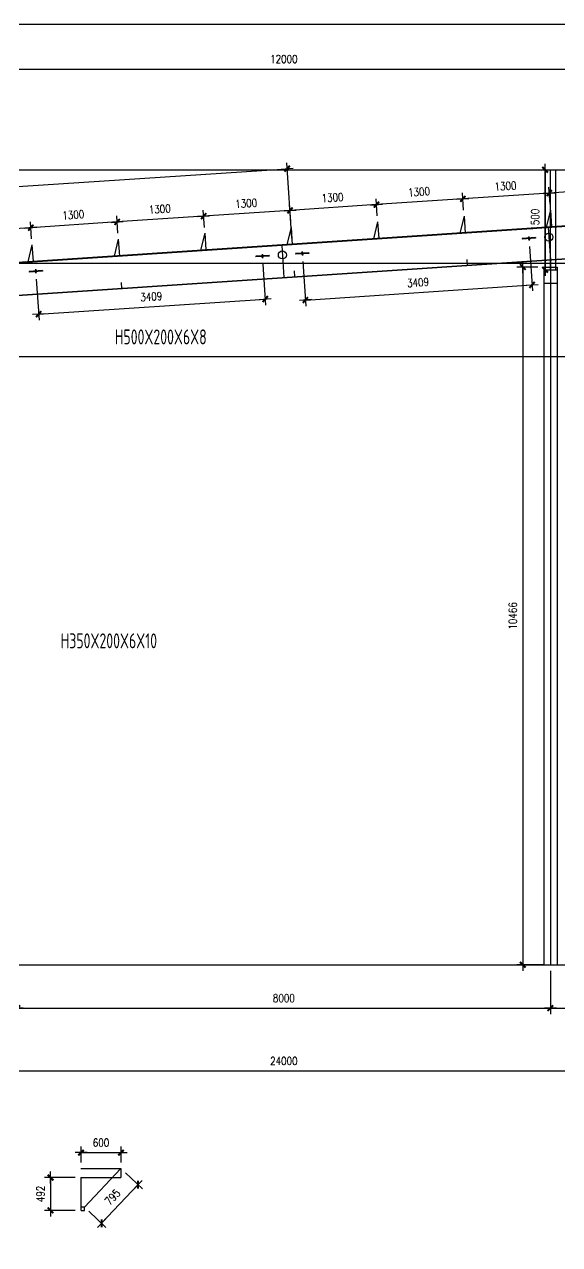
# Model space of a CAD drawing. Header units: millimetres. Extents: x 2451220 to 4527627, y -5186613 to -1639140.
# Drawn here: x 2493870 to 2501903, y -1657442 to -1639140 of the extents above; entities that cross this region are included whole.
import ezdxf

# ---------------------------------------------------------------- set-up
doc = ezdxf.new("R2010")
doc.units = ezdxf.units.MM
doc.header["$LTSCALE"] = 1000
doc.header["$PDMODE"] = 34
doc.styles.add('DIM_FONT', font='simplex.shx', dxfattribs={"width": 0.8, "bigfont": 'hztxt.shx'})
doc.styles.get("Standard").update_dxf_attribs({"font": 'txt', "bigfont": 'gbcbig.shx'})
doc.styles.add('TSSD_Label', font='Tssdeng.shx', dxfattribs={"width": 0.7, "bigfont": 'hztxt.shx'})
doc.dimstyles.get("Standard").update_dxf_attribs({"dimscale": 100, "dimtxt": 3.5, "dimasz": 1, "dimexe": 2.5, "dimexo": 3, "dimgap": 1.5, "dimtad": 1, "dimdec": 0, "dimzin": 0, "dimdsep": 46, "dimtxsty": 'Standard', "dimblk": 'ARCHTICK', "dimcen": 0.09, "dimadec": 0, "dimazin": 0, "dimtfac": 1, "dimtdec": 0, "dimtix": 1, "dimtmove": 2, "dimatfit": 3, "dimldrblk": 'ARCHTICK', "dimfxl": 1, "dimtolj": 1, "dimtzin": 0, "dimarcsym": 0})
doc.dimstyles.new('WGH(1)', dxfattribs={"dimscale": 1.2, "dimtxt": 100, "dimasz": 0.5, "dimexe": 75, "dimexo": 75, "dimgap": 75, "dimtad": 1, "dimdec": 0, "dimzin": 0, "dimdsep": 46, "dimtxsty": 'DIM_FONT', "dimblk1": '_DIMX', "dimblk2": '_DIMX', "dimsah": 1, "dimcen": 0.09, "dimclrd": 3, "dimclre": 3, "dimclrt": 7, "dimadec": 0, "dimazin": 0, "dimtfac": 1, "dimtdec": 0, "dimtix": 1, "dimtmove": 2, "dimatfit": 3, "dimldrblk": '_DIMX', "dimfxl": 1, "dimtolj": 1, "dimtzin": 0, "dimarcsym": 0})

# ---------------------------------------------------------------- blocks, each defined once
blk = doc.blocks.new('_DIMX')
blk.add_line((-150, 0), (150, 0))
at = {"const_width": 50}
blk.add_lwpolyline([(-70, -70), (70, 70)], dxfattribs=at)
blk = doc.blocks.new('*D452')
at = {"color": 3, "lineweight": -2}
for p, q in [((2491764, -1642055), (2491764, -1639719)), ((2503764, -1641067), (2503764, -1639719)), ((2491765, -1639809), (2503764, -1639809))]:
    blk.add_line(p, q, dxfattribs=at)
at = {"layer": 'Defpoints', "color": 0}
for p in [(2503764, -1639809), (2503764, -1641157), (2491764, -1642145)]:
    blk.add_point(p, dxfattribs=at)
at = {"color": 3, "lineweight": -2, "xscale": 0.6, "yscale": 0.6, "zscale": 0.6, "rotation": 180}
blk.add_blockref('_DIMX', (2491764, -1639809), dxfattribs=at)
at = {"color": 3, "lineweight": -2, "xscale": 0.6, "yscale": 0.6, "zscale": 0.6}
blk.add_blockref('_DIMX', (2503764, -1639809), dxfattribs=at)
at = {"color": 7, "insert": (2497764, -1639659), "char_height": 120, "attachment_point": 5, "style": 'DIM_FONT'}
blk.add_mtext('\\A1;12000', dxfattribs=at)
blk = doc.blocks.new('*D453')
at = {"color": 3, "lineweight": -2}
for p, q in [((2485764, -1653335), (2485764, -1654928)), ((2509764, -1653335), (2509764, -1654928)), ((2485765, -1654838), (2509764, -1654838))]:
    blk.add_line(p, q, dxfattribs=at)
at = {"layer": 'Defpoints', "color": 0}
for p in [(2485764, -1653245), (2509764, -1653245), (2509764, -1654838)]:
    blk.add_point(p, dxfattribs=at)
at = {"color": 3, "lineweight": -2, "xscale": 0.6, "yscale": 0.6, "zscale": 0.6, "rotation": 180}
blk.add_blockref('_DIMX', (2485764, -1654838), dxfattribs=at)
at = {"color": 3, "lineweight": -2, "xscale": 0.6, "yscale": 0.6, "zscale": 0.6}
blk.add_blockref('_DIMX', (2509764, -1654838), dxfattribs=at)
at = {"color": 7, "insert": (2497764, -1654688), "char_height": 120, "attachment_point": 5, "style": 'DIM_FONT'}
blk.add_mtext('\\A1;24000', dxfattribs=at)
blk = doc.blocks.new('*D2067')
at = {"color": 3, "lineweight": -2}
for p, q in [((2501574, -1642779), (2501260, -1642779)), ((2501350, -1642780), (2501350, -1653244)), ((2501674, -1653245), (2501260, -1653245))]:
    blk.add_line(p, q, dxfattribs=at)
at = {"layer": 'Defpoints', "color": 0}
for p in [(2501664, -1642779), (2501350, -1653245), (2501764, -1653245)]:
    blk.add_point(p, dxfattribs=at)
at = {"color": 3, "lineweight": -2, "xscale": 0.6, "yscale": 0.6, "zscale": 0.6}
for p, rotation in [((2501350, -1642779), 90), ((2501350, -1653245), 270)]:
    blk.add_blockref('_DIMX', p, dxfattribs=dict(at, rotation=rotation))
at = {"color": 7, "insert": (2501200, -1648012), "char_height": 120, "attachment_point": 5, "rotation": 90, "style": 'DIM_FONT'}
blk.add_mtext('\\A1;10466', dxfattribs=at)
blk = doc.blocks.new('*D454')
at = {"color": 3, "lineweight": -2}
for p, q in [((2493764, -1653335), (2493764, -1653986)), ((2501764, -1653335), (2501764, -1653986)), ((2493765, -1653896), (2501764, -1653896))]:
    blk.add_line(p, q, dxfattribs=at)
at = {"layer": 'Defpoints', "color": 0}
for p in [(2493764, -1653245), (2501764, -1653245), (2501764, -1653896)]:
    blk.add_point(p, dxfattribs=at)
at = {"color": 3, "lineweight": -2, "xscale": 0.6, "yscale": 0.6, "zscale": 0.6, "rotation": 180}
blk.add_blockref('_DIMX', (2493764, -1653896), dxfattribs=at)
at = {"color": 3, "lineweight": -2, "xscale": 0.6, "yscale": 0.6, "zscale": 0.6}
blk.add_blockref('_DIMX', (2501764, -1653896), dxfattribs=at)
at = {"color": 7, "insert": (2497764, -1653746), "char_height": 120, "attachment_point": 5, "style": 'DIM_FONT'}
blk.add_mtext('\\A1;8000', dxfattribs=at)
blk = doc.blocks.new('*D456')
at = {"color": 3, "lineweight": -2}
for p, q in [((2501764, -1653335), (2501764, -1653986)), ((2509764, -1653335), (2509764, -1653986)), ((2501765, -1653896), (2509764, -1653896))]:
    blk.add_line(p, q, dxfattribs=at)
at = {"layer": 'Defpoints', "color": 0}
for p in [(2501764, -1653245), (2509764, -1653245), (2509764, -1653896)]:
    blk.add_point(p, dxfattribs=at)
at = {"color": 3, "lineweight": -2, "xscale": 0.6, "yscale": 0.6, "zscale": 0.6, "rotation": 180}
blk.add_blockref('_DIMX', (2501764, -1653896), dxfattribs=at)
at = {"color": 3, "lineweight": -2, "xscale": 0.6, "yscale": 0.6, "zscale": 0.6}
blk.add_blockref('_DIMX', (2509764, -1653896), dxfattribs=at)
at = {"color": 7, "insert": (2505764, -1653746), "char_height": 120, "attachment_point": 5, "style": 'DIM_FONT'}
blk.add_mtext('\\A1;8000', dxfattribs=at)
blk = doc.blocks.new('*D2072')
at = {"color": 3, "lineweight": -2}
for p, q in [((2501759, -1641838), (2501742, -1641581)), ((2503057, -1641751), (2503039, -1641494)), ((2503045, -1641584), (2501749, -1641670))]:
    blk.add_line(p, q, dxfattribs=at)
at = {"layer": 'Defpoints', "color": 0}
for p in [(2501748, -1641670), (2501765, -1641927), (2503063, -1641841)]:
    blk.add_point(p, dxfattribs=at)
at = {"color": 3, "lineweight": -2, "xscale": 0.6, "yscale": 0.6, "zscale": 0.6}
for p, rotation in [((2503045, -1641584), 3.814074823641809), ((2501748, -1641670), 183.8140748236418)]:
    blk.add_blockref('_DIMX', p, dxfattribs=dict(at, rotation=rotation))
at = {"color": 7, "insert": (2502387, -1641478), "char_height": 120, "attachment_point": 5, "rotation": 3.8141, "style": 'DIM_FONT'}
blk.add_mtext('\\A1;1300', dxfattribs=at)
blk = doc.blocks.new('*D2073')
at = {"color": 3, "lineweight": -2}
for p, q in [((2501759, -1641838), (2501742, -1641581)), ((2500462, -1641924), (2500445, -1641667)), ((2501748, -1641671), (2500452, -1641757))]:
    blk.add_line(p, q, dxfattribs=at)
at = {"layer": 'Defpoints', "color": 0}
for p in [(2500451, -1641757), (2501765, -1641927), (2500468, -1642014)]:
    blk.add_point(p, dxfattribs=at)
at = {"color": 3, "lineweight": -2, "xscale": 0.6, "yscale": 0.6, "zscale": 0.6}
for p, rotation in [((2500451, -1641757), 183.8140748236418), ((2501748, -1641670), 3.814074823641809)]:
    blk.add_blockref('_DIMX', p, dxfattribs=dict(at, rotation=rotation))
at = {"color": 7, "insert": (2501090, -1641564), "char_height": 120, "attachment_point": 5, "rotation": 3.8141, "style": 'DIM_FONT'}
blk.add_mtext('\\A1;1300', dxfattribs=at)
blk = doc.blocks.new('*D2074')
at = {"color": 3, "lineweight": -2}
for p, q in [((2499165, -1642011), (2499148, -1641754)), ((2500451, -1641757), (2499155, -1641843)), ((2500462, -1641924), (2500445, -1641667))]:
    blk.add_line(p, q, dxfattribs=at)
at = {"layer": 'Defpoints', "color": 0}
for p in [(2499154, -1641843), (2499171, -1642100), (2500468, -1642014)]:
    blk.add_point(p, dxfattribs=at)
at = {"color": 3, "lineweight": -2, "xscale": 0.6, "yscale": 0.6, "zscale": 0.6}
for p, rotation in [((2500451, -1641757), 3.814074823641809), ((2499154, -1641843), 183.8140748236418)]:
    blk.add_blockref('_DIMX', p, dxfattribs=dict(at, rotation=rotation))
at = {"color": 7, "insert": (2499793, -1641651), "char_height": 120, "attachment_point": 5, "rotation": 3.8141, "style": 'DIM_FONT'}
blk.add_mtext('\\A1;1300', dxfattribs=at)
blk = doc.blocks.new('*D2075')
at = {"color": 3, "lineweight": -2}
for p, q in [((2499165, -1642011), (2499148, -1641754)), ((2497868, -1642097), (2497851, -1641840)), ((2499153, -1641843), (2497858, -1641930))]:
    blk.add_line(p, q, dxfattribs=at)
at = {"layer": 'Defpoints', "color": 0}
for p in [(2497857, -1641930), (2499171, -1642100), (2497874, -1642187)]:
    blk.add_point(p, dxfattribs=at)
at = {"color": 3, "lineweight": -2, "xscale": 0.6, "yscale": 0.6, "zscale": 0.6}
for p, rotation in [((2497857, -1641930), 183.8140748236418), ((2499154, -1641843), 3.814074823641809)]:
    blk.add_blockref('_DIMX', p, dxfattribs=dict(at, rotation=rotation))
at = {"color": 7, "insert": (2498495, -1641737), "char_height": 120, "attachment_point": 5, "rotation": 3.8141, "style": 'DIM_FONT'}
blk.add_mtext('\\A1;1300', dxfattribs=at)
blk = doc.blocks.new('*D2076')
at = {"color": 3, "lineweight": -2}
for p, q in [((2496571, -1642184), (2496554, -1641927)), ((2497856, -1641930), (2496560, -1642016)), ((2497868, -1642097), (2497851, -1641840))]:
    blk.add_line(p, q, dxfattribs=at)
at = {"layer": 'Defpoints', "color": 0}
for p in [(2496560, -1642016), (2496577, -1642273), (2497874, -1642187)]:
    blk.add_point(p, dxfattribs=at)
at = {"color": 3, "lineweight": -2, "xscale": 0.6, "yscale": 0.6, "zscale": 0.6}
for p, rotation in [((2497857, -1641930), 3.814074823641809), ((2496560, -1642016), 183.8140748236418)]:
    blk.add_blockref('_DIMX', p, dxfattribs=dict(at, rotation=rotation))
at = {"color": 7, "insert": (2497198, -1641823), "char_height": 120, "attachment_point": 5, "rotation": 3.8141, "style": 'DIM_FONT'}
blk.add_mtext('\\A1;1300', dxfattribs=at)
blk = doc.blocks.new('*D2077')
at = {"color": 3, "lineweight": -2}
for p, q in [((2496571, -1642184), (2496554, -1641927)), ((2495274, -1642270), (2495257, -1642013)), ((2496559, -1642016), (2495263, -1642103))]:
    blk.add_line(p, q, dxfattribs=at)
at = {"layer": 'Defpoints', "color": 0}
for p in [(2495263, -1642103), (2496577, -1642273), (2495280, -1642360)]:
    blk.add_point(p, dxfattribs=at)
at = {"color": 3, "lineweight": -2, "xscale": 0.6, "yscale": 0.6, "zscale": 0.6}
for p, rotation in [((2495263, -1642103), 183.8140748236418), ((2496560, -1642016), 3.814074823641809)]:
    blk.add_blockref('_DIMX', p, dxfattribs=dict(at, rotation=rotation))
at = {"color": 7, "insert": (2495901, -1641910), "char_height": 120, "attachment_point": 5, "rotation": 3.8141, "style": 'DIM_FONT'}
blk.add_mtext('\\A1;1300', dxfattribs=at)
blk = doc.blocks.new('*D2078')
at = {"color": 3, "lineweight": -2}
for p, q in [((2493977, -1642356), (2493960, -1642100)), ((2495262, -1642103), (2493966, -1642189)), ((2495274, -1642270), (2495257, -1642013))]:
    blk.add_line(p, q, dxfattribs=at)
at = {"layer": 'Defpoints', "color": 0}
for p in [(2493966, -1642189), (2493983, -1642446), (2495280, -1642360)]:
    blk.add_point(p, dxfattribs=at)
at = {"color": 3, "lineweight": -2, "xscale": 0.6, "yscale": 0.6, "zscale": 0.6}
for p, rotation in [((2493966, -1642189), 183.8140748236418), ((2495263, -1642103), 3.814074823641809)]:
    blk.add_blockref('_DIMX', p, dxfattribs=dict(at, rotation=rotation))
at = {"color": 7, "insert": (2494604, -1641996), "char_height": 120, "attachment_point": 5, "rotation": 3.8141, "style": 'DIM_FONT'}
blk.add_mtext('\\A1;1300', dxfattribs=at)
blk = doc.blocks.new('*D2079')
at = {"color": 3, "lineweight": -2}
for p, q in [((2493977, -1642356), (2493960, -1642100)), ((2492680, -1642443), (2492662, -1642186)), ((2493965, -1642189), (2492669, -1642276))]:
    blk.add_line(p, q, dxfattribs=at)
at = {"layer": 'Defpoints', "color": 0}
for p in [(2492668, -1642276), (2493983, -1642446), (2492686, -1642533)]:
    blk.add_point(p, dxfattribs=at)
at = {"color": 3, "lineweight": -2, "xscale": 0.6, "yscale": 0.6, "zscale": 0.6}
for p, rotation in [((2493966, -1642189), 3.814074823641809), ((2492668, -1642276), 183.8140748236418)]:
    blk.add_blockref('_DIMX', p, dxfattribs=dict(at, rotation=rotation))
at = {"color": 7, "insert": (2493307, -1642083), "char_height": 120, "attachment_point": 5, "rotation": 3.8141, "style": 'DIM_FONT'}
blk.add_mtext('\\A1;1300', dxfattribs=at)
blk = doc.blocks.new('*D2091')
at = {"color": 3, "lineweight": -2}
for p, q in [((2497450, -1642736), (2497491, -1643349)), ((2494049, -1642963), (2494090, -1643576)), ((2494084, -1643486), (2497484, -1643259))]:
    blk.add_line(p, q, dxfattribs=at)
at = {"layer": 'Defpoints', "color": 0}
for p in [(2497444, -1642646), (2494043, -1642873), (2497485, -1643259)]:
    blk.add_point(p, dxfattribs=at)
at = {"color": 3, "lineweight": -2, "xscale": 0.6, "yscale": 0.6, "zscale": 0.6}
for p, rotation in [((2497485, -1643259), 3.814074834275772), ((2494084, -1643486), 183.8140748342758)]:
    blk.add_blockref('_DIMX', p, dxfattribs=dict(at, rotation=rotation))
at = {"color": 7, "insert": (2495774, -1643223), "char_height": 120, "attachment_point": 5, "rotation": 3.8141, "style": 'DIM_FONT'}
blk.add_mtext('\\A1;3409', dxfattribs=at)
blk = doc.blocks.new('*D2092')
at = {"color": 3, "lineweight": -2}
for p, q in [((2501450, -1642470), (2501495, -1643137)), ((2498049, -1642696), (2498093, -1643364)), ((2498088, -1643274), (2501488, -1643047))]:
    blk.add_line(p, q, dxfattribs=at)
at = {"layer": 'Defpoints', "color": 0}
for p in [(2501444, -1642380), (2498043, -1642607), (2501489, -1643047)]:
    blk.add_point(p, dxfattribs=at)
at = {"color": 3, "lineweight": -2, "xscale": 0.6, "yscale": 0.6, "zscale": 0.6}
for p, rotation in [((2501489, -1643047), 3.814074834283061), ((2498087, -1643274), 183.814074834283)]:
    blk.add_blockref('_DIMX', p, dxfattribs=dict(at, rotation=rotation))
at = {"color": 7, "insert": (2499778, -1643011), "char_height": 120, "attachment_point": 5, "rotation": 3.8141, "style": 'DIM_FONT'}
blk.add_mtext('\\A1;3409', dxfattribs=at)
blk = doc.blocks.new('*D2105')
at = {"color": 3, "lineweight": -2}
for p, q in [((2501684, -1641320), (2501684, -1642820)), ((2501594, -1642820), (2501594, -1642820))]:
    blk.add_line(p, q, dxfattribs=at)
at = {"layer": 'Defpoints', "color": 0}
for p in [(2501684, -1641320), (2501684, -1642820), (2501684, -1642820)]:
    blk.add_point(p, dxfattribs=at)
at = {"color": 3, "lineweight": -2, "xscale": 0.6, "yscale": 0.6, "zscale": 0.6}
for p, rotation in [((2501684, -1641320), 90), ((2501684, -1642820), 270)]:
    blk.add_blockref('_DIMX', p, dxfattribs=dict(at, rotation=rotation))
at = {"color": 7, "insert": (2501534, -1642070), "char_height": 120, "attachment_point": 5, "rotation": 90, "style": 'DIM_FONT'}
blk.add_mtext('\\A1;1500', dxfattribs=at)
blk = doc.blocks.new('*D1476')
at = {"color": 3, "lineweight": -2}
for p, q in [((2494633, -1656437), (2494172, -1656437)), ((2494262, -1656438), (2494262, -1656928)), ((2494633, -1656929), (2494172, -1656929))]:
    blk.add_line(p, q, dxfattribs=at)
at = {"layer": 'Defpoints', "color": 0}
for p in [(2494723, -1656437), (2494262, -1656929), (2494723, -1656929)]:
    blk.add_point(p, dxfattribs=at)
at = {"color": 3, "lineweight": -2, "xscale": 0.6, "yscale": 0.6, "zscale": 0.6}
for p, rotation in [((2494262, -1656437), 90), ((2494262, -1656929), 270)]:
    blk.add_blockref('_DIMX', p, dxfattribs=dict(at, rotation=rotation))
at = {"color": 7, "insert": (2494112, -1656683), "char_height": 120, "attachment_point": 5, "rotation": 90, "style": 'DIM_FONT'}
blk.add_mtext('\\A1;492', dxfattribs=at)
blk = doc.blocks.new('*D1477')
at = {"color": 3, "lineweight": -2}
for p, q in [((2494720, -1656212), (2494720, -1655973)), ((2495320, -1656212), (2495320, -1655973)), ((2494720, -1656063), (2495319, -1656063))]:
    blk.add_line(p, q, dxfattribs=at)
at = {"layer": 'Defpoints', "color": 0}
for p in [(2495320, -1656063), (2494720, -1656302), (2495320, -1656302)]:
    blk.add_point(p, dxfattribs=at)
at = {"color": 3, "lineweight": -2, "xscale": 0.6, "yscale": 0.6, "zscale": 0.6, "rotation": 180}
blk.add_blockref('_DIMX', (2494720, -1656063), dxfattribs=at)
at = {"color": 3, "lineweight": -2, "xscale": 0.6, "yscale": 0.6, "zscale": 0.6}
blk.add_blockref('_DIMX', (2495320, -1656063), dxfattribs=at)
at = {"color": 7, "insert": (2495020, -1655913), "char_height": 120, "attachment_point": 5, "style": 'DIM_FONT'}
blk.add_mtext('\\A1;600', dxfattribs=at)
blk = doc.blocks.new('*D1478')
at = {"color": 3, "lineweight": -2}
for p, q in [((2495385, -1656364), (2495641, -1656607)), ((2495029, -1657121), (2495575, -1656545)), ((2494838, -1656941), (2495094, -1657184))]:
    blk.add_line(p, q, dxfattribs=at)
at = {"layer": 'Defpoints', "color": 0}
for p in [(2495320, -1656302), (2495576, -1656545), (2494773, -1656879)]:
    blk.add_point(p, dxfattribs=at)
at = {"color": 3, "lineweight": -2, "xscale": 0.6, "yscale": 0.6, "zscale": 0.6}
for p, rotation in [((2495576, -1656545), 46.5288838058806), ((2495029, -1657122), 226.5288838058806)]:
    blk.add_blockref('_DIMX', p, dxfattribs=dict(at, rotation=rotation))
at = {"color": 7, "insert": (2495193, -1656730), "char_height": 120, "attachment_point": 5, "rotation": 46.5289, "style": 'DIM_FONT'}
blk.add_mtext('\\A1;795', dxfattribs=at)
blk = doc.blocks.new('*D1505')
at = {"color": 3, "lineweight": -2}
for p, q in [((2497885, -1642347), (2497809, -1641214)), ((2486273, -1642071), (2497815, -1641304)), ((2486342, -1643113), (2486267, -1641981))]:
    blk.add_line(p, q, dxfattribs=at)
at = {"layer": 'Defpoints', "color": 0}
for p in [(2497815, -1641304), (2497891, -1642436), (2486348, -1643203)]:
    blk.add_point(p, dxfattribs=at)
at = {"color": 3, "lineweight": -2, "xscale": 0.6, "yscale": 0.6, "zscale": 0.6}
for p, rotation in [((2497815, -1641304), 3.800935589464043), ((2486273, -1642071), 183.800935589464)]:
    blk.add_blockref('_DIMX', p, dxfattribs=dict(at, rotation=rotation))
at = {"color": 7, "insert": (2492034, -1641538), "char_height": 120, "attachment_point": 5, "rotation": 3.8009, "style": 'DIM_FONT'}
blk.add_mtext('\\A1;11568', dxfattribs=at)

msp = doc.modelspace()

# ---------------------------------------------------------------- linework, layer by layer
for p, q in [((2485754.3, -1641319.7), (2512162.5, -1641319.7)), ((2501765.4, -1641927.4), (2501702.2, -1642182.2)), ((2501765.4, -1641927.4), (2501782, -1642176.9)), ((2503764.3, -1642044.7), (2491782.3, -1642843.5)), ((2503764.8, -1642052.7), (2491782.8, -1642851.5)), ((2499171.2, -1642100.4), (2499108, -1642355.2)), ((2499171.2, -1642100.4), (2499187.8, -1642349.8)), ((2500468.3, -1642013.9), (2500405.1, -1642268.7)), ((2500468.3, -1642013.9), (2500485.4, -1642271.3)), ((2496576.9, -1642273.3), (2496513.7, -1642528.1)), ((2496576.9, -1642273.3), (2496593.5, -1642522.8)), ((2497874, -1642186.9), (2497810.8, -1642441.6)), ((2497874, -1642186.9), (2497891.2, -1642444.3)), ((2501732.1, -1642188.2), (2501764.3, -1642671.2)), ((2493982.7, -1642446.3), (2493919.5, -1642701.1)), ((2493982.7, -1642446.3), (2493999.3, -1642695.7)), ((2495279.8, -1642359.8), (2495216.6, -1642614.6)), ((2495279.8, -1642359.8), (2495297, -1642617.2)), ((2497732.1, -1642454.9), (2497764.3, -1642937.8)), ((2501342.1, -1642351.5), (2501342.8, -1642361.5)), ((2501440.2, -1642319.9), (2501444.2, -1642379.8)), ((2503815, -1642534.4), (2491779.1, -1643336.8)), ((2503815.5, -1642542.4), (2491779.6, -1643344.8)), ((2497342.1, -1642618.2), (2497342.8, -1642628.2)), ((2497440.2, -1642586.6), (2497444.2, -1642646.5)), ((2497940.8, -1642578.3), (2497941.5, -1642588.3)), ((2498038.9, -1642546.7), (2498042.9, -1642606.6)), ((2500511.6, -1642664.5), (2500517.6, -1642754.3)), ((2501764.3, -1642671.2), (2501764.3, -1653244.7)), ((2485748.3, -1642719.7), (2511006.7, -1642719.7)), ((2493940.8, -1642845), (2493941.5, -1642854.9)), ((2494038.9, -1642813.4), (2494042.9, -1642873.2)), ((2497917.4, -1642837.4), (2497923.4, -1642927.2)), ((2501664.3, -1642779.2), (2501664.3, -1653244.7)), ((2501664.3, -1642779.2), (2501864.3, -1642779.2)), ((2501664.3, -1642820.2), (2501864.3, -1642820.2)), ((2501864.3, -1642779.2), (2501864.3, -1653244.7)), ((2495323.2, -1643010.4), (2495329.2, -1643100.2)), ((2501664.3, -1643020.2), (2501864.3, -1643020.2)), ((2485544.3, -1644119.7), (2512202.6, -1644119.7)), ((2485764.3, -1653244.7), (2509764.3, -1653244.7)), ((2494719.6, -1656302), (2495319.6, -1656302)), ((2494772.6, -1656879), (2495319.6, -1656302)), ((2495319.6, -1656302), (2495319.6, -1656437)), ((2494719.6, -1656437), (2495319.6, -1656437)), ((2494722.6, -1656929), (2494722.6, -1656437)), ((2494722.6, -1656437), (2494772.6, -1656437)), ((2494772.6, -1656879), (2494722.6, -1656879)), ((2494722.6, -1656929), (2494772.6, -1656929)), ((2494772.6, -1656929), (2494772.6, -1656879))]:
    msp.add_line(p, q)
at = {"color": 2}
for p, q in [((2501684.3, -1642820.2), (2501684.3, -1641319.7)), ((2501764.3, -1642820.2), (2501764.3, -1641319.7)), ((2501844.3, -1642820.2), (2501844.3, -1641319.7)), ((2501541.7, -1642338.2), (2501342.1, -1642351.5)), ((2501542, -1642343.2), (2501342.4, -1642356.5)), ((2501542.3, -1642348.2), (2501342.8, -1642361.5)), ((2501541.7, -1642338.2), (2501542.3, -1642348.2)), ((2497541.7, -1642604.9), (2497342.1, -1642618.2)), ((2497542, -1642609.9), (2497342.4, -1642623.2)), ((2497542.3, -1642614.9), (2497342.8, -1642628.2)), ((2497541.7, -1642604.9), (2497542.3, -1642614.9)), ((2498140.3, -1642565), (2497940.8, -1642578.3)), ((2498140.7, -1642570), (2497941.1, -1642583.3)), ((2498141, -1642575), (2497941.5, -1642588.3)), ((2498140.3, -1642565), (2498141, -1642575)), ((2494140.3, -1642831.7), (2493940.8, -1642845)), ((2494140.7, -1642836.6), (2493941.1, -1642849.9)), ((2494141, -1642841.6), (2493941.5, -1642854.9)), ((2494140.3, -1642831.7), (2494141, -1642841.6))]:
    msp.add_line(p, q, dxfattribs=at)
msp.add_lwpolyline([(2795208.2, -1639139.6), (2451219.9, -1639139.6), (2451219.9, -1835785.1), (2795208.2, -1835785.1)], close=True)
for points in [[(2501431.3, -1642335.6), (2501433.2, -1642365.5), (2501453.2, -1642364.2), (2501451.2, -1642334.2), (2501431.3, -1642335.6)], [(2497431.3, -1642602.2), (2497433.2, -1642632.2), (2497453.2, -1642630.8), (2497451.2, -1642600.9), (2497431.3, -1642602.2)], [(2498029.9, -1642562.3), (2498031.9, -1642592.3), (2498051.9, -1642590.9), (2498049.9, -1642561), (2498029.9, -1642562.3)], [(2494029.9, -1642829), (2494031.9, -1642858.9), (2494051.9, -1642857.6), (2494049.9, -1642827.7), (2494029.9, -1642829)]]:
    msp.add_lwpolyline(points, dxfattribs=at)
for centre in [(2501741.4, -1642330.9), (2497741.4, -1642597.6)]:
    msp.add_circle(centre, 60)

# ---------------------------------------------------------------- texts
at = {"color": 0, "style": 'TSSD_Label', "width": 0.7}
for s, p in [('H500X200X6X8', (2495227.4, -1643939.4)), ('H350X200X6X10', (2494414.9, -1648498.2))]:
    msp.add_text(s, height=224.347, dxfattribs=at).set_placement(p)

# ---------------------------------------------------------------- dimensions: what is measured, and where the dimension line sits
for base, p1, p2, picture, middle in [((2503764.3, -1639809.1), (2491764.3, -1642144.8), (2503764.3, -1641156.8), '*D452', (2497764.3, -1639659.1)), ((2509764.3, -1654838), (2485764.3, -1653244.7), (2509764.3, -1653244.7), '*D453', (2497764.3, -1654688))]:
    dim = msp.add_linear_dim(base=base, p1=p1, p2=p2, dimstyle='WGH(1)')
    dim.commit()
    dim.dimension.update_dxf_attribs({"geometry": picture, "text_midpoint": middle})
dim = msp.add_aligned_dim(p1=(2486348, -1643203.2), p2=(2497890.7, -1642436.3), distance=1135, dimstyle='WGH(1)')
dim.commit()
dim.dimension.update_dxf_attribs({"geometry": '*D1505', "text_midpoint": (2492034.2, -1641537.6)})
for base, p1, p2, picture, middle in [((2501684.311, -1642820.1773), (2501684.311, -1641319.7341), (2501684.311, -1642820.1773), '*D2105', (2501534.311, -1642069.9557)), ((2501349.5732, -1653244.7341), (2501664.311, -1642779.1773), (2501764.311, -1653244.7341), '*D2067', (2501199.5732, -1648011.9557))]:
    dim = msp.add_linear_dim(base=base, p1=p1, p2=p2, angle=90, dimstyle='WGH(1)')
    dim.commit()
    dim.dimension.update_dxf_attribs({"geometry": picture, "text_midpoint": middle})
for base, p1, p2, angle, picture, middle in [((2501748.3, -1641670.5), (2503062.5, -1641841), (2501765.4, -1641927.4), 3.81407, '*D2072', (2502386.9, -1641477.6)), ((2499154, -1641843.4), (2500468.3, -1642013.9), (2499171.2, -1642100.4), 3.81407, '*D2074', (2499792.6, -1641650.5)), ((2500451.1, -1641756.9), (2501765.4, -1641927.4), (2500468.3, -1642013.9), 3.81407, '*D2073', (2501089.7, -1641564)), ((2496559.8, -1642016.4), (2497874, -1642186.9), (2496576.9, -1642273.3), 3.81407, '*D2076', (2497198.4, -1641823.5)), ((2497856.9, -1641929.9), (2499171.2, -1642100.4), (2497874, -1642186.9), 3.81407, '*D2075', (2498495.5, -1641737)), ((2493965.5, -1642189.3), (2495279.8, -1642359.8), (2493982.7, -1642446.3), 3.81407, '*D2078', (2494604.1, -1641996.4)), ((2495262.7, -1642102.8), (2496576.9, -1642273.3), (2495279.8, -1642359.8), 3.81407, '*D2077', (2495901.2, -1641909.9)), ((2492668.4, -1642275.8), (2493982.7, -1642446.3), (2492685.6, -1642532.8), 3.81407, '*D2079', (2493307, -1642082.9)), ((2494261.9, -1656929), (2494722.6, -1656437), (2494722.6, -1656929), 90, '*D1476', (2494111.9, -1656683))]:
    dim = msp.add_linear_dim(base=base, p1=p1, p2=p2, angle=angle, dimstyle='Standard', override={"dimscale": 1.2, "dimtxt": 100, "dimasz": 0.5, "dimexe": 75, "dimexo": 75, "dimgap": 75, "dimtxsty": 'DIM_FONT', "dimblk1": '_DIMX', "dimblk2": '_DIMX', "dimsah": 1, "dimclrd": 3, "dimclre": 3, "dimclrt": 7, "dimldrblk": '_DIMX'})
    dim.commit()
    dim.dimension.update_dxf_attribs({"geometry": picture, "text_midpoint": middle})
for p1, p2, distance, picture, middle in [((2498042.9, -1642606.6), (2501444.2, -1642379.8), -668.7, '*D2092', (2499778.1, -1643010.8)), ((2494042.9, -1642873.2), (2497444.2, -1642646.5), -614, '*D2091', (2495774.4, -1643222.8)), ((2494772.6, -1656879), (2495319.6, -1656302), -353, '*D1478', (2495193.4, -1656730.1))]:
    dim = msp.add_aligned_dim(p1=p1, p2=p2, distance=distance, dimstyle='Standard', override={"dimscale": 1.2, "dimtxt": 100, "dimasz": 0.5, "dimexe": 75, "dimexo": 75, "dimgap": 75, "dimtxsty": 'DIM_FONT', "dimblk1": '_DIMX', "dimblk2": '_DIMX', "dimsah": 1, "dimclrd": 3, "dimclre": 3, "dimclrt": 7, "dimldrblk": '_DIMX'})
    dim.commit()
    dim.dimension.update_dxf_attribs({"geometry": picture, "text_midpoint": middle})
for base, p1, p2, picture, middle in [((2501764.3, -1653895.6), (2493764.3, -1653244.7), (2501764.3, -1653244.7), '*D454', (2497764.3, -1653745.6)), ((2509764.3, -1653895.6), (2501764.3, -1653244.7), (2509764.3, -1653244.7), '*D456', (2505764.3, -1653745.6)), ((2495319.6, -1656062.6), (2494719.6, -1656302), (2495319.6, -1656302), '*D1477', (2495019.6, -1655912.6))]:
    dim = msp.add_linear_dim(base=base, p1=p1, p2=p2, dimstyle='Standard', override={"dimscale": 1.2, "dimtxt": 100, "dimasz": 0.5, "dimexe": 75, "dimexo": 75, "dimgap": 75, "dimtxsty": 'DIM_FONT', "dimblk1": '_DIMX', "dimblk2": '_DIMX', "dimsah": 1, "dimclrd": 3, "dimclre": 3, "dimclrt": 7, "dimldrblk": '_DIMX'})
    dim.commit()
    dim.dimension.update_dxf_attribs({"geometry": picture, "text_midpoint": middle})

doc.saveas('drawing.dxf')
